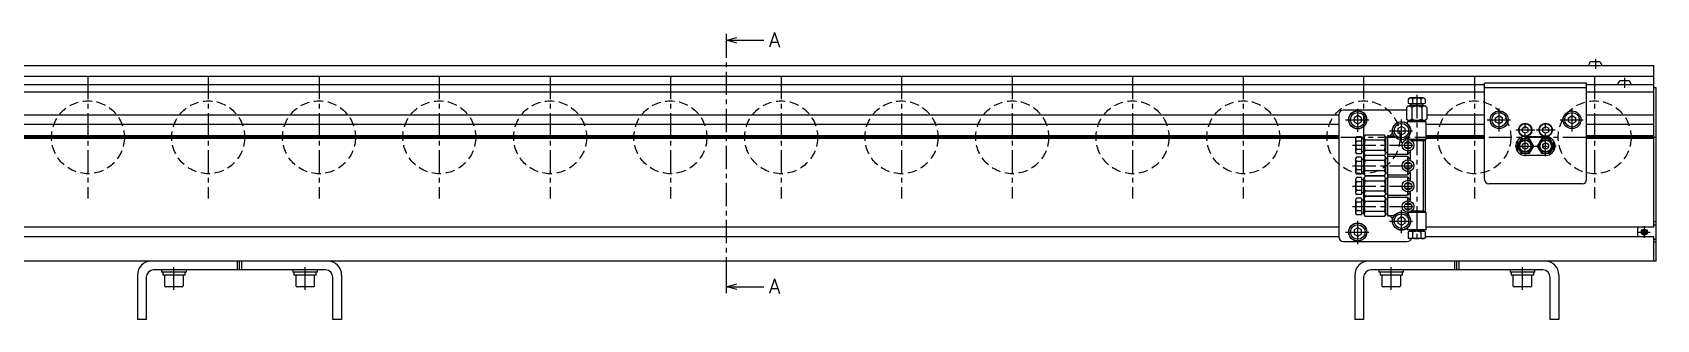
# Model space of a CAD drawing. Extents: x -10 to 4016, y -8 to 1201.
# Drawn here: x 2035 to 3149, y 28 to 225 of the extents above; entities that cross this region are included whole.
import ezdxf

# ---------------------------------------------------------------- set-up
doc = ezdxf.new("R2010")
doc.units = 0
doc.header["$LTSCALE"] = 0.5
doc.linetypes.add('CENTER', pattern=[50.8, 31.75, -6.35, 6.35, -6.35])
doc.linetypes.add('DASHED', pattern=[19.05, 12.7, -6.35])
for name, color, linetype in [('MSM_CENTER', 1, 'CENTER'), ('MSM_CONTINUOUS', 7, 'CONTINUOUS'), ('MSM_DASHED', 4, 'DASHED'), ('MSM_PART_NUMBER', 7, 'CONTINUOUS')]:
    doc.layers.add(name, color=color, linetype=linetype)
doc.styles.get("Standard").update_dxf_attribs({"font": 'txt.shx', "height": 10, "bigfont": 'bigfont.shx'})

# ---------------------------------------------------------------- blocks, each defined once
blk = doc.blocks.new('*U89')
at = {"layer": 'MSM_PART_NUMBER'}
blk.add_text('A', height=10, dxfattribs=at).set_placement((2540.2, 214.9))
blk = doc.blocks.new('*U90')
at = {"layer": 'MSM_PART_NUMBER'}
blk.add_text('A', height=10, dxfattribs=at).set_placement((2540.2, 45.9))

msp = doc.modelspace()

# ---------------------------------------------------------------- linework, layer by layer
at = {"layer": 'MSM_CENTER'}
for p, q in [((2511.2, 55), (2511.2, 215)), ((3107.2, 206.8), (3107.2, 200)), ((2073.2, 195), (2073.2, 111)), ((2155.7, 195), (2155.7, 111)), ((2231.7, 195), (2231.7, 111)), ((2314.2, 195), (2314.2, 111)), ((2390.2, 195), (2390.2, 111)), ((2472.7, 195), (2472.7, 111)), ((2548.7, 195), (2548.7, 111)), ((2631.2, 195), (2631.2, 111)), ((2707.2, 195), (2707.2, 111)), ((2789.7, 195), (2789.7, 111)), ((2865.7, 195), (2865.7, 111)), ((2948.2, 195), (2948.2, 111)), ((3024.2, 195), (3024.2, 111)), ((3106.7, 195), (3106.7, 111)), ((3127.2, 193.8), (3127.2, 187)), ((2984.7, 182), (2984.7, 81.5)), ((2944.2, 156.7), (2944.2, 173.3)), ((3041.2, 156.9), (3041.2, 173.1)), ((3091.2, 156.9), (3091.2, 173.1)), ((2935.9, 165), (2952.4, 165)), ((2965.9, 157.5), (2982.4, 157.5)), ((2974.2, 149.2), (2974.2, 165.8)), ((3033, 165), (3049.3, 165)), ((3052.6, 158), (3065.7, 158)), ((3059.1, 140), (3059.1, 164.6)), ((3066.6, 158), (3079.7, 158)), ((3073.1, 140), (3073.1, 164.6)), ((3083, 165), (3099.3, 165)), ((367.1, 153), (3149.2, 153)), ((2940.7, 147.5), (2984.7, 147.5)), ((2978.7, 141.5), (2978.7, 153.5)), ((3052.1, 147), (3080.2, 147)), ((2978.7, 127.5), (2978.7, 139.5)), ((2940.7, 133.5), (2984.7, 133.5)), ((2978.7, 113.5), (2978.7, 125.5)), ((2940.7, 119.5), (2984.7, 119.5)), ((2978.7, 99.5), (2978.7, 111.5)), ((2940.7, 105.5), (2984.7, 105.5)), ((2974.2, 87.2), (2974.2, 103.8)), ((2944.2, 79.7), (2944.2, 96.3)), ((2965.9, 95.5), (2982.4, 95.5)), ((3140.8, 84), (3140.8, 92)), ((2935.9, 88), (2952.4, 88)), ((3136.8, 88), (3144.8, 88)), ((2132.2, 48.4), (2132.2, 64)), ((2222.2, 48.4), (2222.2, 64)), ((2967.2, 48.4), (2967.2, 64)), ((3057.2, 48.4), (3057.2, 64))]:
    msp.add_line(p, q, dxfattribs=at)
at = {"layer": 'MSM_CONTINUOUS'}
for p, q in [((2511.2, 215), (2511.2, 224)), ((2511.2, 219.5), (2518.2, 221.4)), ((2511.2, 219.5), (2536.8, 219.5)), ((2518.2, 217.6), (2511.2, 219.5)), ((3147.2, 202), (372.1, 202)), ((3110.3, 204.8), (3104, 204.8)), ((3147.2, 91.3), (3147.2, 202)), ((3147.2, 194.6), (674.3, 194.6)), ((3101.2, 190), (3031.2, 190)), ((3031.2, 124), (3031.2, 190)), ((3101.2, 124), (3101.2, 190)), ((3130.3, 191.8), (3124, 191.8)), ((3031.2, 189), (676.5, 189)), ((3031.2, 184), (678.5, 184)), ((2978.9, 179.2), (2978.9, 176.3)), ((2989.1, 180), (2980.3, 180)), ((2981.8, 179.2), (2981.8, 176.3)), ((2987.5, 179.2), (2987.5, 176.3)), ((2990.4, 179.2), (2990.4, 176.3)), ((3101.2, 187), (3031.2, 187)), ((3147.2, 189), (3101.2, 189)), ((3147.2, 184), (3101.2, 184)), ((3148.8, 187), (3147.2, 187)), ((3148.8, 68), (3148.8, 187)), ((2931.2, 168.2), (667.1, 168.2)), ((2931.2, 168.5), (2931.2, 84.5)), ((2977.7, 171.5), (2934.2, 171.5)), ((2944.2, 167.9), (2941.7, 166.4)), ((2946.7, 166.4), (2944.2, 167.9)), ((2977.7, 173.5), (2977.7, 165.5)), ((2989.8, 174.5), (2979.4, 174.5)), ((2980.4, 176), (2980.4, 174.5)), ((2980.4, 176), (2988.9, 176)), ((2981.2, 173.5), (2981.2, 165.5)), ((2988.1, 173.5), (2988.1, 165.5)), ((2988.9, 174.5), (2988.9, 176)), ((2991.6, 173.5), (2991.6, 165.5)), ((3031.2, 168.2), (2991.6, 168.2)), ((3038.7, 166.4), (3041.2, 167.9)), ((3041.2, 167.9), (3043.6, 166.4)), ((3088.7, 166.4), (3091.2, 167.9)), ((3091.2, 167.9), (3093.7, 166.4)), ((3147.2, 168.2), (3101.2, 168.2)), ((2931.2, 161.8), (682.1, 161.8)), ((2941.7, 166.4), (2941.7, 163.6)), ((2941.7, 163.6), (2944.2, 162.1)), ((2944.2, 162.1), (2946.7, 163.6)), ((2946.7, 163.6), (2946.7, 166.4)), ((2974.2, 160.4), (2971.7, 158.9)), ((2971.7, 158.9), (2971.7, 156.1)), ((2971.7, 156.1), (2974.2, 154.6)), ((2976.7, 158.9), (2974.2, 160.4)), ((2974.2, 154.6), (2976.7, 156.1)), ((2976.7, 156.1), (2976.7, 158.9)), ((2978.2, 163.5), (2978.2, 162.3)), ((2991.2, 163.5), (2978.2, 163.5)), ((2989.8, 164.5), (2979.4, 164.5)), ((2979.7, 164.5), (2979.7, 163.5)), ((2989.7, 163.5), (2989.7, 164.5)), ((2991.2, 151.5), (2991.2, 163.5)), ((3031.2, 161.8), (2991.2, 161.8)), ((3038.7, 163.6), (3038.7, 166.4)), ((3041.2, 162.1), (3038.7, 163.6)), ((3043.6, 163.6), (3041.2, 162.1)), ((3043.6, 163.6), (3043.6, 166.4)), ((3057.2, 159.2), (3059.1, 160.3)), ((3057.2, 156.8), (3057.2, 159.2)), ((3059.1, 155.7), (3057.2, 156.8)), ((3059.1, 160.3), (3061.2, 159.2)), ((3061.2, 156.8), (3059.1, 155.7)), ((3061.2, 156.8), (3061.2, 159.2)), ((3071.2, 159.2), (3073.1, 160.3)), ((3071.2, 156.8), (3071.2, 159.2)), ((3073.1, 155.7), (3071.2, 156.8)), ((3073.1, 160.3), (3075.2, 159.2)), ((3075.2, 156.8), (3073.1, 155.7)), ((3075.2, 156.8), (3075.2, 159.2)), ((3088.7, 163.6), (3088.7, 166.4)), ((3091.2, 162.1), (3088.7, 163.6)), ((3093.7, 163.6), (3091.2, 162.1)), ((3093.7, 163.6), (3093.7, 166.4)), ((3147.2, 161.8), (3101.2, 161.8)), ((2931.2, 153.9), (682.1, 153.9)), ((2931.2, 153), (682.1, 153)), ((2931.2, 152.1), (682.1, 152.1)), ((2942.7, 151.9), (2942.7, 143.1)), ((2946.7, 153.3), (2943.4, 153.3)), ((2946.7, 150.4), (2943.4, 150.4)), ((2946.7, 153.3), (2946.7, 141.7)), ((2948.2, 151.8), (2946.7, 151.8)), ((2948.7, 152.5), (2948.2, 152.5)), ((2948.2, 152.5), (2948.2, 142.5)), ((2949.2, 154.4), (2948.7, 153.5)), ((2948.7, 153.5), (2948.7, 141.5)), ((2962.6, 154.4), (2949.2, 154.4)), ((2962.6, 151), (2949.2, 151)), ((2963.2, 153.5), (2962.6, 154.4)), ((2963.2, 153.5), (2963.2, 141.5)), ((2964.7, 152.5), (2963.2, 152.5)), ((2964.7, 154), (2964.7, 99)), ((2965.2, 154), (2964.7, 154)), ((2969.2, 153.7), (2964.7, 153.7)), ((2980.7, 149), (2976.7, 149)), ((2976.7, 146), (2980.7, 146)), ((2978.4, 153), (2978.4, 151.5)), ((2979.5, 151.5), (2979.7, 151.4)), ((2991.2, 151.5), (2979.5, 151.5)), ((2989.2, 150.6), (2981.1, 150.6)), ((2989.2, 150.6), (2990.7, 151.4)), ((2989.2, 102.4), (2989.2, 150.6)), ((2990.7, 151.2), (2991.2, 151.5)), ((2990.7, 101.6), (2990.7, 151.4)), ((3031.2, 153.9), (2991.2, 153.9)), ((3031.2, 153), (2991.2, 153)), ((3031.2, 152.1), (2991.2, 152.1)), ((3056.2, 152), (3053.3, 147)), ((3053.3, 147), (3056.2, 142)), ((3053.7, 150.5), (3053.7, 147.5)), ((3053.7, 146.5), (3053.7, 143.5)), ((3054.5, 147), (3056.8, 151)), ((3056.8, 143), (3054.5, 147)), ((3062.1, 152), (3056.2, 152)), ((3056.8, 151), (3061.5, 151)), ((3060.1, 153.5), (3072.2, 153.5)), ((3061.5, 151), (3063.8, 147)), ((3063.8, 147), (3061.5, 143)), ((3065, 147), (3062.1, 152)), ((3062.1, 142), (3065, 147)), ((3070.2, 152), (3067.3, 147)), ((3067.3, 147), (3070.2, 142)), ((3068.5, 147), (3070.8, 151)), ((3070.8, 143), (3068.5, 147)), ((3076.1, 152), (3070.2, 152)), ((3070.8, 151), (3075.5, 151)), ((3075.5, 151), (3077.8, 147)), ((3077.8, 147), (3075.5, 143)), ((3079, 147), (3076.1, 152)), ((3076.1, 142), (3079, 147)), ((3078.7, 147.5), (3078.7, 150.5)), ((3078.7, 149.8), (3078.9, 150)), ((3079, 149.8), (3078.7, 149.5)), ((3078.7, 143.5), (3078.7, 146.5)), ((3147.2, 153.9), (3101.2, 153.9)), ((3147.2, 153), (3101.2, 153)), ((3147.2, 152.1), (3101.2, 152.1)), ((2942.7, 137.9), (2942.7, 129.1)), ((2946.7, 144.6), (2943.4, 144.6)), ((2946.7, 141.7), (2943.4, 141.7)), ((2946.7, 139.3), (2943.4, 139.3)), ((2946.7, 136.4), (2943.4, 136.4)), ((2946.7, 143.2), (2948.2, 143.2)), ((2946.7, 139.3), (2946.7, 127.7)), ((2948.2, 137.8), (2946.7, 137.8)), ((2948.2, 142.5), (2948.7, 142.5)), ((2948.7, 138.5), (2948.2, 138.5)), ((2948.2, 138.5), (2948.2, 128.5)), ((2948.7, 141.5), (2949.2, 140.6)), ((2949.2, 140.4), (2948.7, 139.5)), ((2948.7, 139.5), (2948.7, 127.5)), ((2962.6, 144), (2949.2, 144)), ((2962.6, 140.6), (2949.2, 140.6)), ((2962.6, 140.4), (2949.2, 140.4)), ((2962.6, 137), (2949.2, 137)), ((2962.6, 140.6), (2963.2, 141.5)), ((2963.2, 139.5), (2962.6, 140.4)), ((2963.2, 142.5), (2964.7, 142.5)), ((2963.2, 139.5), (2963.2, 127.5)), ((2964.7, 138.5), (2963.2, 138.5)), ((2964.7, 141.3), (2978.4, 141.3)), ((2978.4, 139.7), (2964.7, 139.7)), ((2980.7, 135), (2976.7, 135)), ((2978.4, 143.5), (2978.4, 141.3)), ((2978.4, 139.7), (2978.4, 137.5)), ((2980.5, 143.9), (2980.1, 142.9)), ((2980.1, 142.9), (2980.1, 138.1)), ((3056.2, 142), (3062.1, 142)), ((3061.5, 143), (3056.8, 143)), ((3073.1, 140.5), (3059.1, 140.5)), ((3070.2, 142), (3076.1, 142)), ((3075.5, 143), (3070.8, 143)), ((2942.7, 123.9), (2942.7, 115.1)), ((2946.7, 130.6), (2943.4, 130.6)), ((2946.7, 127.7), (2943.4, 127.7)), ((2946.7, 125.3), (2943.4, 125.3)), ((2946.7, 129.2), (2948.2, 129.2)), ((2946.7, 125.3), (2946.7, 113.7)), ((2948.2, 123.8), (2946.7, 123.8)), ((2948.2, 128.5), (2948.7, 128.5)), ((2948.7, 124.5), (2948.2, 124.5)), ((2948.2, 124.5), (2948.2, 114.5)), ((2948.7, 127.5), (2949.2, 126.6)), ((2949.2, 126.4), (2948.7, 125.5)), ((2948.7, 125.5), (2948.7, 113.5)), ((2962.6, 130), (2949.2, 130)), ((2962.6, 126.6), (2949.2, 126.6)), ((2962.6, 126.4), (2949.2, 126.4)), ((2962.6, 123), (2949.2, 123)), ((2962.6, 126.6), (2963.2, 127.5)), ((2963.2, 125.5), (2962.6, 126.4)), ((2963.2, 128.5), (2964.7, 128.5)), ((2963.2, 125.5), (2963.2, 113.5)), ((2964.7, 124.5), (2963.2, 124.5)), ((2964.7, 127.3), (2978.4, 127.3)), ((2978.4, 125.7), (2964.7, 125.7)), ((2976.7, 132), (2980.7, 132)), ((2978.4, 129.5), (2978.4, 127.3)), ((2978.4, 125.7), (2978.4, 123.5)), ((2980.1, 128.9), (2980.1, 124.1)), ((2946.7, 122.4), (2943.4, 122.4)), ((2946.7, 116.6), (2943.4, 116.6)), ((2946.7, 113.7), (2943.4, 113.7)), ((2946.7, 115.2), (2948.2, 115.2)), ((2948.2, 114.5), (2948.7, 114.5)), ((2948.7, 113.5), (2949.2, 112.6)), ((2949.2, 112.4), (2948.7, 111.5)), ((2948.7, 111.5), (2948.7, 99.5)), ((2962.6, 116), (2949.2, 116)), ((2962.6, 112.6), (2949.2, 112.6)), ((2962.6, 112.4), (2949.2, 112.4)), ((2962.6, 112.6), (2963.2, 113.5)), ((2963.2, 111.5), (2962.6, 112.4)), ((2963.2, 114.5), (2964.7, 114.5)), ((2963.2, 111.5), (2963.2, 99.5)), ((2964.7, 113.3), (2978.4, 113.3)), ((2978.4, 111.7), (2964.7, 111.7)), ((2980.7, 121), (2976.7, 121)), ((2976.7, 118), (2980.7, 118)), ((2978.4, 115.5), (2978.4, 113.3)), ((2978.4, 111.7), (2978.4, 109.5)), ((2980.1, 114.9), (2980.1, 110.1)), ((3098.2, 121), (3034.2, 121)), ((2942.7, 109.9), (2942.7, 101.1)), ((2946.7, 111.3), (2943.4, 111.3)), ((2946.7, 108.4), (2943.4, 108.4)), ((2946.7, 102.6), (2943.4, 102.6)), ((2946.7, 111.3), (2946.7, 99.7)), ((2948.2, 109.8), (2946.7, 109.8)), ((2946.7, 101.2), (2948.2, 101.2)), ((2948.7, 110.5), (2948.2, 110.5)), ((2948.2, 110.5), (2948.2, 100.5)), ((2948.2, 100.5), (2948.7, 100.5)), ((2962.6, 109), (2949.2, 109)), ((2962.6, 102), (2949.2, 102)), ((2964.7, 110.5), (2963.2, 110.5)), ((2963.2, 100.5), (2964.7, 100.5)), ((2980.7, 107), (2976.7, 107)), ((2976.7, 104), (2980.7, 104)), ((2978.4, 101.5), (2978.4, 100)), ((2979.5, 101.5), (2979.7, 101.6)), ((2991.2, 101.5), (2979.5, 101.5)), ((2989.2, 102.4), (2981.1, 102.4)), ((2990.7, 101.6), (2989.2, 102.4)), ((2991.2, 101.5), (2990.7, 101.8)), ((2991.2, 89.5), (2991.2, 101.5)), ((2931.2, 91.3), (682.1, 91.3)), ((2944.2, 90.9), (2941.7, 89.4)), ((2941.7, 89.4), (2941.7, 86.6)), ((2946.7, 99.7), (2943.4, 99.7)), ((2946.7, 89.4), (2944.2, 90.9)), ((2946.7, 86.6), (2946.7, 89.4)), ((2948.7, 99.5), (2949.2, 98.6)), ((2962.6, 98.6), (2949.2, 98.6)), ((2962.6, 98.6), (2963.2, 99.5)), ((2964.7, 99.3), (2969.2, 99.3)), ((2964.7, 99), (2965.2, 99)), ((2974.2, 98.4), (2971.7, 96.9)), ((2971.7, 96.9), (2971.7, 94.1)), ((2971.7, 94.1), (2974.2, 92.6)), ((2976.7, 96.9), (2974.2, 98.4)), ((2974.2, 92.6), (2976.7, 94.1)), ((2976.7, 94.1), (2976.7, 96.9)), ((2978.2, 90.7), (2978.2, 89.5)), ((2991.2, 89.5), (2978.2, 89.5)), ((2979.7, 89.5), (2979.7, 88.5)), ((2989.7, 88.5), (2989.7, 89.5)), ((3147.2, 91.3), (2991.2, 91.3)), ((3136.2, 90), (3136.2, 86)), ((3148.8, 95), (3147.2, 95)), ((3147.2, 93), (3148.8, 93)), ((2931.2, 84.8), (679.6, 84.8)), ((2934.2, 81.5), (2978.2, 81.5)), ((2941.7, 86.6), (2944.2, 85.1)), ((2944.2, 85.1), (2946.7, 86.6)), ((2979.7, 88.5), (2978.9, 88.1)), ((2978.9, 88.1), (2978.9, 83.9)), ((2978.9, 83.9), (2979.7, 83.5)), ((2989.7, 88.5), (2979.7, 88.5)), ((2989.7, 83.5), (2979.7, 83.5)), ((2981.8, 88.1), (2981.8, 83.9)), ((2987.5, 88.1), (2987.5, 83.9)), ((2990.4, 88.1), (2989.7, 88.5)), ((2989.7, 83.5), (2990.4, 83.9)), ((2990.4, 88.1), (2990.4, 83.9)), ((3147.2, 84.8), (2990.4, 84.8)), ((3140.2, 89), (3139.6, 88)), ((3139.6, 88), (3140.2, 87)), ((3141.3, 89), (3140.2, 89)), ((3140.2, 87), (3141.3, 87)), ((3141.9, 88), (3141.3, 89)), ((3141.3, 87), (3141.9, 88)), ((3147.2, 68), (3147.2, 84.8)), ((3147.2, 83), (3148.8, 83)), ((3148.8, 81), (3147.2, 81)), ((3148.8, 68), (472.1, 68)), ((2175.7, 62), (2175.7, 68)), ((2177.2, 62), (2177.2, 68)), ((2178.7, 62), (2178.7, 68)), ((3010.7, 62), (3010.7, 68)), ((3012.2, 62), (3012.2, 68)), ((3013.7, 62), (3013.7, 68)), ((2107.2, 58.5), (2107.2, 28)), ((2113.2, 57), (2113.2, 28)), ((2236.2, 62), (2118.2, 62)), ((2123.7, 62), (2123.7, 60.4)), ((2140.7, 60.4), (2123.7, 60.4)), ((2124.5, 60.4), (2124.5, 58.4)), ((2139.8, 58.4), (2124.5, 58.4)), ((2125.7, 58.4), (2125.7, 51.2)), ((2138.7, 51.2), (2138.7, 58.4)), ((2139.8, 58.4), (2139.8, 60.4)), ((2140.7, 60.4), (2140.7, 62)), ((2213.7, 62), (2213.7, 60.4)), ((2230.7, 60.4), (2213.7, 60.4)), ((2214.5, 60.4), (2214.5, 58.4)), ((2229.8, 58.4), (2214.5, 58.4)), ((2215.7, 58.4), (2215.7, 51.2)), ((2228.7, 51.2), (2228.7, 58.4)), ((2229.8, 58.4), (2229.8, 60.4)), ((2230.7, 60.4), (2230.7, 62)), ((2241.2, 28), (2241.2, 57)), ((2247.2, 58.5), (2247.2, 28)), ((2942.2, 58.5), (2942.2, 28)), ((2948.2, 57), (2948.2, 28)), ((3071.2, 62), (2953.2, 62)), ((2958.7, 62), (2958.7, 60.4)), ((2975.7, 60.4), (2958.7, 60.4)), ((2959.5, 60.4), (2959.5, 58.4)), ((2974.8, 58.4), (2959.5, 58.4)), ((2960.7, 58.4), (2960.7, 51.2)), ((2973.7, 51.2), (2973.7, 58.4)), ((2974.8, 58.4), (2974.8, 60.4)), ((2975.7, 60.4), (2975.7, 62)), ((3048.7, 62), (3048.7, 60.4)), ((3065.7, 60.4), (3048.7, 60.4)), ((3049.5, 60.4), (3049.5, 58.4)), ((3064.9, 58.4), (3049.5, 58.4)), ((3050.7, 58.4), (3050.7, 51.2)), ((3063.7, 51.2), (3063.7, 58.4)), ((3064.9, 58.4), (3064.9, 60.4)), ((3065.7, 60.4), (3065.7, 62)), ((3076.2, 28), (3076.2, 57)), ((3082.2, 58.5), (3082.2, 28)), ((2137.8, 50.4), (2126.4, 50.4)), ((2227.8, 50.4), (2216.5, 50.4)), ((2511.2, 46), (2511.2, 55)), ((2511.2, 50.5), (2518.2, 52.4)), ((2518.2, 48.6), (2511.2, 50.5)), ((2511.2, 50.5), (2536.8, 50.5)), ((2972.8, 50.4), (2961.5, 50.4)), ((3062.8, 50.4), (3051.5, 50.4)), ((2113.2, 28), (2107.2, 28)), ((2247.2, 28), (2241.2, 28)), ((2948.2, 28), (2942.2, 28)), ((3082.2, 28), (3076.2, 28))]:
    msp.add_line(p, q, dxfattribs=at)
for centre, radius in [((2944.2, 165), 6.25), ((2944.2, 165), 6.1), ((2944.2, 165), 5), ((3041.2, 165), 6.1), ((3041.2, 165), 5), ((3091.2, 165), 6.1), ((3091.2, 165), 5), ((2974.2, 157.5), 6.25), ((2974.2, 157.5), 6.1), ((2974.2, 157.5), 5), ((3059.1, 158), 4.6), ((3059.1, 158), 4.25), ((3073.1, 158), 4.6), ((3073.1, 158), 4.25), ((2978.7, 147.5), 4), ((2978.7, 147.5), 2.5), ((3059.1, 147), 3.9), ((3059.1, 147), 2), ((3073.1, 147), 3.9), ((3073.1, 147), 2), ((2978.7, 133.5), 4), ((2978.7, 133.5), 2.5), ((2978.7, 119.5), 4), ((2978.7, 119.5), 2.5), ((2974.2, 95.5), 6.25), ((2974.2, 95.5), 6.1), ((2974.2, 95.5), 5), ((2978.7, 105.5), 4), ((2978.7, 105.5), 2.5), ((2944.2, 88), 6.25), ((2944.2, 88), 6.1), ((2944.2, 88), 5), ((3140.8, 88), 2), ((3140.8, 88), 1.6)]:
    msp.add_circle(centre, radius, dxfattribs=at)
for centre, radius, start, end in [((3107.1, 201.1), 4.75, 129.7731, 169.0684), ((3107.2, 201.1), 4.75, 10.9316, 50.2269), ((3127.1, 188.1), 4.75, 129.7731, 169.0684), ((3127.2, 188.1), 4.75, 10.9316, 50.2269), ((2980.3, 178.4), 1.6, 90.4356, 150.0019), ((2980, 178.6), 1.28, 101.2367, 150.0095), ((2980.3, 177.2), 2.65, 75.4682, 102.7048), ((2980.7, 178.6), 1.27, 30.0015, 75.5168), ((2983.4, 177), 2.75, 97.7045, 127.8864), ((2984.7, 169.7), 10.1, 82.1591, 98.9764), ((2985.8, 177), 2.8, 52.0333, 85.178), ((2988.6, 178.6), 1.28, 101.2367, 150.0095), ((2989, 177.2), 2.65, 75.4682, 102.7048), ((2989, 178.4), 1.6, 29.9981, 89.5644), ((2989.3, 178.6), 1.27, 30.0015, 75.5168), ((2934.2, 168.5), 3, 90, 180), ((2979.5, 172.5), 2, 90.1103, 149.9389), ((2979.1, 172.7), 1.53, 111.5511, 150.3652), ((2979.5, 171), 3.28, 77.03, 107.5801), ((2980.4, 179.9), 3.9, 247.3775, 270), ((2980.1, 179.5), 3.45, 249.0935, 269.3389), ((2980.4, 179.8), 3.76, 264.4656, 290.7762), ((2979.8, 172.7), 1.56, 29.9411, 75.7684), ((2984.7, 166.7), 7.63, 63.0096, 116.9904), ((2984.7, 194.2), 18.1, 260.8193, 279.1807), ((2988.8, 179.5), 3.45, 249.0935, 269.3389), ((2989.4, 172.7), 1.53, 111.5511, 150.3652), ((2989.1, 179.8), 3.76, 264.4656, 290.7762), ((2988.9, 179.9), 3.9, 270, 292.6121), ((2989.9, 171), 3.28, 77.03, 107.5801), ((2989.8, 172.5), 2, 30.0316, 89.8897), ((2990.2, 172.7), 1.56, 29.9411, 75.7684), ((2965.2, 157), 3, 270, 344.3457), ((2979.5, 166.5), 2, 210.0316, 269.8897), ((2979.1, 166.3), 1.56, 209.9411, 255.7684), ((2979.4, 168), 3.28, 257.03, 287.5801), ((2979.9, 166.3), 1.53, 291.5511, 330.3652), ((2984.7, 172.3), 7.63, 243.0096, 296.9904), ((2989.5, 166.3), 1.56, 209.9411, 255.7684), ((2989.8, 168), 3.28, 257.03, 287.5801), ((2989.8, 166.5), 2, 270.1103, 329.9389), ((2990.2, 166.3), 1.53, 291.5511, 330.3652), ((2944.2, 151.9), 1.6, 119.9981, 179.5644), ((2944.1, 152.2), 1.28, 119.9905, 168.7633), ((2945.4, 151.8), 2.65, 167.2952, 194.5318), ((2952.9, 147.5), 10.1, 171.0236, 187.8409), ((2944.1, 151.5), 1.27, 194.4832, 239.9985), ((2945.6, 148.7), 2.75, 142.1136, 172.2955), ((2945.7, 146.3), 2.8, 184.822, 217.9667), ((2957, 147.4), 8.31, 175.7914, 187.9999), ((2952.1, 152.6), 3.47, 147.6436, 177.9722), ((3065.9, 155.4), 117.3, 181.3419, 181.4015), ((2952.2, 152.9), 3.56, 184.5339, 212.0949), ((2986.5, 143), 38.2, 167.9644, 172.5206), ((2962.7, 148), 14.1, 187.355, 196.3931), ((2959.7, 152.6), 3.47, 2.0278, 32.3564), ((2959.6, 152.9), 3.56, 327.9051, 355.4661), ((2925.3, 143), 38.2, 7.4794, 12.0356), ((2949.1, 148), 14.1, 343.6069, 352.645), ((2845.9, 155.4), 117.3, 358.5985, 358.6581), ((2954.8, 147.4), 8.31, 352.0001, 4.2086), ((2966.7, 146.7), 13.7, 20.5549, 28.5018), ((3059.1, 147), 6.5, 96.3016, 270), ((3059.1, 147), 5.04, 154.0987, 205.9013), ((3059.1, 147), 5.04, 94.0987, 145.9013), ((3059.1, 147), 5.04, 34.0987, 85.9013), ((3059.1, 147), 5.04, 334.0987, 25.9013), ((3073.1, 147), 5.04, 154.0987, 205.9013), ((3073.1, 147), 5.04, 94.0987, 145.9013), ((3073.1, 147), 6.5, 270, 83.6984), ((3073.1, 147), 5.04, 34.0987, 85.9013), ((3073.1, 147), 5.04, 334.0987, 25.9013), ((2944.2, 137.9), 1.6, 119.9981, 179.5644), ((2944.2, 143.1), 1.6, 180.4356, 240.0019), ((2944.1, 143.5), 1.28, 119.9905, 168.7633), ((2945.4, 143.2), 2.65, 167.2952, 194.5318), ((2944.1, 138.2), 1.28, 119.9905, 168.7633), ((2945.4, 137.8), 2.65, 167.2952, 194.5318), ((2952.9, 133.5), 10.1, 171.0236, 187.8409), ((2944.1, 142.8), 1.27, 194.4832, 239.9985), ((2944.1, 137.5), 1.27, 194.4832, 239.9985), ((2945.6, 134.7), 2.75, 142.1136, 172.2955), ((2957, 133.4), 8.31, 175.7914, 187.9999), ((2952.1, 142.2), 3.47, 147.6436, 177.9722), ((3065.9, 145.1), 117.3, 181.3419, 181.4015), ((2952.2, 142.5), 3.56, 184.5339, 212.0949), ((2952.1, 138.6), 3.47, 147.6436, 177.9722), ((3065.9, 141.4), 117.3, 181.3419, 181.4015), ((2952.2, 138.9), 3.56, 184.5339, 212.0949), ((2986.5, 129), 38.2, 167.9644, 172.5206), ((2959.7, 142.2), 3.47, 2.0278, 32.3564), ((2959.6, 142.5), 3.56, 327.9051, 355.4661), ((2959.7, 138.6), 3.47, 2.0278, 32.3564), ((2959.6, 138.9), 3.56, 327.9051, 355.4661), ((2925.3, 129), 38.2, 7.4794, 12.0356), ((2845.9, 145.1), 117.3, 358.5985, 358.6581), ((2845.9, 141.4), 117.3, 358.5985, 358.6581), ((2954.8, 133.4), 8.31, 352.0001, 4.2086), ((2974, 147.5), 7.64, 305.9792, 323.0464), ((2974, 133.5), 7.64, 36.9536, 54.0208), ((2686, 25.2), 315, 20.7943, 20.9943), ((3059.1, 147), 5.04, 214.0987, 265.9013), ((3059.1, 147), 5.04, 274.0987, 325.9013), ((3073.1, 147), 5.04, 214.0987, 265.9013), ((3073.1, 147), 5.04, 274.0987, 325.9013), ((2944.2, 123.9), 1.6, 119.9981, 179.5644), ((2944.2, 129.1), 1.6, 180.4356, 240.0019), ((2944.1, 129.5), 1.28, 119.9905, 168.7633), ((2945.4, 129.2), 2.65, 167.2952, 194.5318), ((2944.1, 124.2), 1.28, 119.9905, 168.7633), ((2945.4, 123.8), 2.65, 167.2952, 194.5318), ((2945.7, 132.3), 2.8, 184.822, 217.9667), ((2944.1, 128.8), 1.27, 194.4832, 239.9985), ((2944.1, 123.5), 1.27, 194.4832, 239.9985), ((2962.7, 134), 14.1, 187.355, 196.3931), ((2952.1, 128.2), 3.47, 147.6436, 177.9722), ((3065.9, 131.1), 117.3, 181.3419, 181.4015), ((2952.2, 128.5), 3.56, 184.5339, 212.0949), ((2952.1, 124.6), 3.47, 147.6436, 177.9722), ((3065.9, 127.4), 117.3, 181.3419, 181.4015), ((2952.2, 124.9), 3.56, 184.5339, 212.0949), ((2986.5, 115), 38.2, 167.9644, 172.5206), ((2949.1, 134), 14.1, 343.6069, 352.645), ((2959.7, 128.2), 3.47, 2.0278, 32.3564), ((2959.6, 128.5), 3.56, 327.9051, 355.4661), ((2959.7, 124.6), 3.47, 2.0278, 32.3564), ((2959.6, 124.9), 3.56, 327.9051, 355.4661), ((2925.3, 115), 38.2, 7.4794, 12.0356), ((2845.9, 131.1), 117.3, 358.5985, 358.6581), ((2845.9, 127.4), 117.3, 358.5985, 358.6581), ((2974, 133.5), 7.64, 305.9792, 323.0464), ((2974, 119.5), 7.64, 36.9536, 54.0208), ((2968, 134.1), 13.1, 336.6998, 341.5116), ((2686, 11.2), 315, 20.7943, 20.9943), ((3034.2, 124), 3, 180, 270), ((3098.2, 124), 3, 270, 0), ((2944.2, 115.1), 1.6, 180.4356, 240.0019), ((2952.9, 119.5), 10.1, 171.0236, 187.8409), ((2944.1, 115.5), 1.28, 119.9905, 168.7633), ((2945.4, 115.2), 2.65, 167.2952, 194.5318), ((2945.6, 120.7), 2.75, 142.1136, 172.2955), ((2945.7, 118.3), 2.8, 184.822, 217.9667), ((2944.1, 114.8), 1.27, 194.4832, 239.9985), ((2957, 119.4), 8.31, 175.7914, 187.9999), ((2962.7, 120), 14.1, 187.355, 196.3931), ((2952.1, 114.2), 3.47, 147.6436, 177.9722), ((3065.9, 117.1), 117.3, 181.3419, 181.4015), ((2952.2, 114.5), 3.56, 184.5339, 212.0949), ((2952.1, 110.6), 3.47, 147.6436, 177.9722), ((2949.1, 120), 14.1, 343.6069, 352.645), ((2959.7, 114.2), 3.47, 2.0278, 32.3564), ((2959.6, 114.5), 3.56, 327.9051, 355.4661), ((2959.7, 110.6), 3.47, 2.0278, 32.3564), ((2954.8, 119.4), 8.31, 352.0001, 4.2086), ((2845.9, 117.1), 117.3, 358.5985, 358.6581), ((2974, 119.5), 7.64, 305.9792, 323.0464), ((2974, 105.5), 7.64, 36.9536, 54.0208), ((2968, 120.1), 13.1, 336.6998, 341.5116), ((2944.2, 109.9), 1.6, 119.9981, 179.5644), ((2944.2, 101.1), 1.6, 180.4356, 240.0019), ((2944.1, 110.2), 1.28, 119.9905, 168.7633), ((2945.4, 109.8), 2.65, 167.2952, 194.5318), ((2952.9, 105.5), 10.1, 171.0236, 187.8409), ((2944.1, 101.5), 1.28, 119.9905, 168.7633), ((2945.4, 101.2), 2.65, 167.2952, 194.5318), ((2944.1, 109.5), 1.27, 194.4832, 239.9985), ((2945.6, 106.7), 2.75, 142.1136, 172.2955), ((2945.7, 104.3), 2.8, 184.822, 217.9667), ((2944.1, 100.8), 1.27, 194.4832, 239.9985), ((2957, 105.4), 8.31, 175.7914, 187.9999), ((3065.9, 113.4), 117.3, 181.3419, 181.4015), ((2952.2, 110.9), 3.56, 184.5339, 212.0949), ((2986.5, 101), 38.2, 167.9644, 172.5206), ((2962.7, 106), 14.1, 187.355, 196.3931), ((2952.1, 100.2), 3.47, 147.6436, 177.9722), ((3065.9, 103.1), 117.3, 181.3419, 181.4015), ((2959.6, 110.9), 3.56, 327.9051, 355.4661), ((2925.3, 101), 38.2, 7.4794, 12.0356), ((2949.1, 106), 14.1, 343.6069, 352.645), ((2959.7, 100.2), 3.47, 2.0278, 32.3564), ((2845.9, 113.4), 117.3, 358.5985, 358.6581), ((2954.8, 105.4), 8.31, 352.0001, 4.2086), ((2845.9, 103.1), 117.3, 358.5985, 358.6581), ((2966.7, 106.3), 13.6, 331.474, 339.4565), ((2968, 104.9), 13.1, 18.4905, 23.2981), ((2952.2, 100.5), 3.56, 184.5339, 212.0949), ((2959.6, 100.5), 3.56, 327.9051, 355.4661), ((2965.2, 96), 3, 15.6543, 90), ((3139.2, 90), 3, 155.3757, 180), ((2934.2, 84.5), 3, 180, 270), ((2978.2, 84.5), 3, 270, 340.5288), ((2981, 83.9), 4.66, 103.9794, 117.2198), ((2981, 88.1), 4.66, 242.7802, 256.0206), ((2980.5, 85.7), 2.81, 94.3884, 103.4565), ((2980.5, 86.3), 2.81, 256.5435, 265.6116), ((2980.2, 85.6), 2.89, 57.6436, 87.9722), ((2980.2, 86.4), 2.89, 272.0278, 302.3564), ((2984.8, 77.7), 10.8, 91.0424, 106.5456), ((2984.8, 94.3), 10.8, 253.4544, 268.9576), ((2984.6, 78.6), 9.89, 72.7151, 89.697), ((2984.6, 93.4), 9.89, 270.303, 287.2849), ((2989.1, 85.6), 2.89, 92.0278, 122.3564), ((2989.1, 86.4), 2.89, 237.6436, 267.9722), ((2988.8, 85.7), 2.81, 76.5435, 85.6116), ((2988.8, 86.3), 2.81, 274.3884, 283.4565), ((2988.3, 83.9), 4.66, 62.7802, 76.0206), ((2988.3, 88.1), 4.66, 283.9794, 297.2198), ((3139.2, 86), 3, 180, 204.6243), ((2116.7, 58.5), 9.5, 90, 180), ((2237.7, 58.5), 9.5, 0, 90), ((2951.7, 58.5), 9.5, 90, 180), ((3072.7, 58.5), 9.5, 0, 90), ((2118.2, 57), 5, 90, 180), ((2236.2, 57), 5, 0, 90), ((2953.2, 57), 5, 90, 180), ((3071.2, 57), 5, 0, 90), ((2126.4, 51.2), 0.8, 180, 270), ((2137.8, 51.2), 0.8, 270, 0), ((2216.5, 51.2), 0.8, 180, 270), ((2227.8, 51.2), 0.8, 270, 0), ((2961.5, 51.2), 0.8, 180, 270), ((2972.8, 51.2), 0.8, 270, 0), ((3051.5, 51.2), 0.8, 180, 270), ((3062.8, 51.2), 0.8, 270, 0)]:
    msp.add_arc(centre, radius, start, end, dxfattribs=at)
at = {"layer": 'MSM_DASHED'}
for centre in [(2073.2, 153), (2155.7, 153), (2231.7, 153), (2314.2, 153), (2390.2, 153), (2472.7, 153), (2548.7, 153), (2631.2, 153), (2707.2, 153), (2789.7, 153), (2865.7, 153), (2948.2, 153), (3024.2, 153), (3106.7, 153)]:
    msp.add_circle(centre, 25, dxfattribs=at)

# ---------------------------------------------------------------- block references
at = {"layer": 'MSM_CONTINUOUS'}
for name in ['*U89', '*U90']:
    msp.add_blockref(name, (0, 0), dxfattribs=at)

doc.saveas('drawing.dxf')
